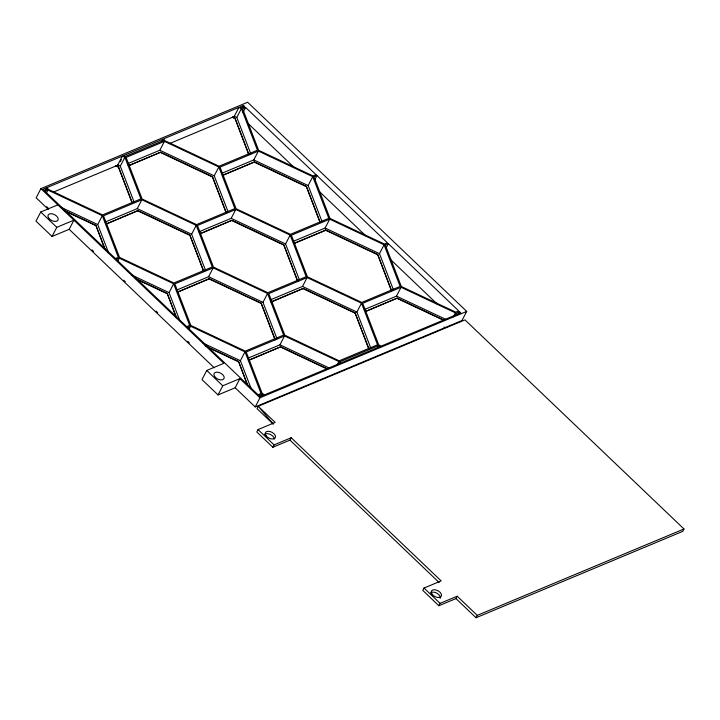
<?xml version="1.0" encoding="UTF-8"?>
<svg xmlns="http://www.w3.org/2000/svg" width="720" height="720" viewBox="0 0 720 720"><rect width="100%" height="100%" fill="white"/><g stroke="black" fill="none" stroke-linecap="round" stroke-linejoin="round"><path stroke-width="1.08" d="M117.738 261.117L119.259 258.156L173.637 283.761L189.675 325.377L186.687 326.628M40.905 188.64L223.857 363.303L206.739 370.458L201.987 379.611L218.034 394.929L235.161 387.774L255.222 406.935L461.961 320.553L466.704 311.4L247.644 102.258L40.905 188.64L36.162 197.793L48.276 209.358M44.928 190.773L46.458 187.821L46.998 189.207L44.037 190.449L42.858 189.324L46.458 187.821M46.404 193.032L47.934 190.08L102.312 215.676L118.35 257.301L115.371 258.552M57.87 204.84L40.743 211.986L36 221.139L52.047 236.457L69.165 229.311L73.908 220.158L56.79 227.313L52.047 236.457M53.838 191.907L115.812 166.014L117.783 164.961L122.382 156.096L124.875 157.275L140.913 198.891L102.573 214.911L48.195 189.315L47.457 187.407L122.382 156.096M120.321 161.595L121.338 159.624M131.976 202.653L118.449 166.905L115.965 165.726M134.316 202.563L120.276 166.14L124.875 157.275M104.589 248.544L95.895 225.306L63.396 210.006M108.54 252.639L97.722 224.55L102.312 215.676M161.955 141.102L162.981 139.14L163.503 140.499L125.163 156.519L123.381 155.682L162.981 139.14M127.71 163.665L159.849 150.237L164.448 141.363L218.826 166.968L234.864 208.593L196.524 224.613L142.11 198.999L126.081 157.392L164.448 141.363M129.024 165.636L160.614 152.217L212.4 176.598L226.467 213.111M105.129 222.048L137.259 208.629L141.849 199.764L196.227 225.36L212.274 266.985L173.925 283.005L119.547 257.4L103.509 215.784L141.849 199.764M106.425 224.028L138.024 210.609L189.81 234.99L203.877 271.503M169.281 143.676L232.335 117.324L234.306 116.28L238.905 107.415L241.398 108.585L257.436 150.21L219.087 166.23L164.7 140.598L163.98 138.717L238.905 107.415M248.508 154.017L234.972 118.215L232.479 117.045M250.83 153.873L236.799 117.45L241.398 108.585M242.595 107.307L243.549 105.471L244.701 106.578L241.686 107.838L239.904 106.992L243.549 105.471M243.063 112.374L245.619 107.451L316.035 174.681L315.675 175.374M225.918 212.355L212.4 176.598M228.258 212.256L214.227 175.833L218.826 166.968M203.328 270.747L189.81 234.99M205.668 270.648L191.637 234.234L196.227 225.36M176.31 317.664L167.22 293.391L135.738 278.568M179.865 320.724L169.047 292.626L173.637 283.761M221.652 173.367L253.773 159.939L258.372 151.074L312.75 176.679L328.788 218.304L290.448 234.324L236.07 208.719L220.032 167.094L258.372 151.074M222.948 175.347L254.538 161.928L306.324 186.309L319.995 221.778M199.062 231.759L231.183 218.34L235.782 209.466L290.16 235.071L306.198 276.696L267.858 292.716L213.48 267.111L197.442 225.486L235.782 209.466M200.358 233.739L231.948 220.32L283.734 244.701L297.801 281.214M176.463 290.151L208.593 276.732L213.183 267.858L267.561 293.463L283.608 335.088L245.259 351.108L190.872 325.485L174.843 283.878L213.183 267.858M177.759 292.131L209.358 278.712L261.144 303.093L275.211 339.606M189.081 329.202L190.62 326.25L244.998 351.846L261.036 393.471L258.021 394.731L44.955 191.322L47.934 190.08M319.869 222.12L306.324 186.309M321.786 220.923L308.151 185.544L312.75 176.679M314.91 179.496L316.953 175.554L387.369 242.784L384.372 244.026L329.994 218.43L313.956 176.805L316.953 175.554M297.657 281.502L283.734 244.701M299.196 279.324L285.561 243.936L290.16 235.071M275.067 339.894L261.144 303.093M277.002 338.751L262.971 302.337L267.561 293.463M218.034 394.929L222.777 385.776L239.904 378.63L259.965 397.782L466.704 311.4M246.87 383.67L238.572 361.476L205.065 345.699M251.226 388.818L240.399 360.72L244.998 351.846M235.161 387.774L239.904 378.63M329.706 219.177L291.366 235.197L307.404 276.822L361.782 302.427L400.122 286.407L384.084 244.782L329.706 219.177L325.107 228.042L292.986 241.47M294.282 243.45L325.728 230.31L325.107 228.042L379.485 253.647L393.525 290.07M270.396 299.862L302.517 286.434L307.116 277.569L361.494 303.174L377.532 344.799L339.21 360.81L284.805 335.187L268.776 293.589L307.116 277.569M271.692 301.842L303.282 288.423L355.068 312.804L369.135 349.317M247.824 358.245L279.945 344.826L284.544 335.952L338.922 361.557L339.66 363.465L264.735 394.776L262.242 393.597L246.204 351.972L284.544 335.952M249.12 360.225L280.71 346.806L327.42 368.802M255.222 406.935L259.965 397.782M260.415 397.305L261.954 394.353L263.736 395.19L260.091 396.711L258.939 395.613L261.954 394.353M273.222 423.954L258.237 406.269L275.157 422.424L258.039 429.579L256.806 431.946L272.853 447.264L289.98 440.109L291.204 437.742L441.153 580.896L424.026 588.051L422.802 590.418L438.849 605.736L455.967 598.581L457.2 596.214L477.261 615.366L684 528.984L464.976 319.887L258.237 406.269L257.013 408.636L273.123 424.026M272.853 447.264L274.086 444.897L291.204 437.742M391.203 290.223L377.658 254.412L325.872 230.031L294.426 243.162M379.485 253.647L384.084 244.782M386.244 247.599L388.287 243.657L458.703 310.887L455.706 312.129L401.319 286.506L385.29 244.908L388.287 243.657M368.586 348.561L355.068 312.804M370.926 348.462L356.895 312.039L361.494 303.174M336.879 365.499L338.922 361.557M364.32 309.564L396.468 296.136L401.058 287.271L455.445 312.876L456.174 314.784L381.249 346.086L378.729 344.898L362.7 303.3L401.058 287.271M365.643 311.544L397.233 298.116L443.943 320.112M377.451 347.634L378.468 345.663L380.25 346.5L340.659 363.051L340.128 361.683L378.468 345.663M453.402 316.818L455.445 312.876M458.082 314.712L459.621 311.76L460.773 312.858L457.173 314.361L456.651 313.002L459.621 311.76M438.849 605.736L440.073 603.369L457.2 596.214M455.967 598.581L476.037 617.742L477.261 615.366M684 528.984L682.767 531.36L476.037 617.742M116.271 259.407L119.259 258.156M245.619 107.451L242.604 108.711L258.633 150.309L313.038 175.932L316.035 174.681M128.151 165.78L160.614 152.217M106.578 223.749L138.024 210.609M223.092 175.059L254.538 161.928M200.502 233.46L231.948 220.32M177.912 291.852L209.358 278.712M187.605 327.51L190.62 326.25M270.819 301.986L303.282 288.423M249.264 359.946L280.71 346.806M365.787 311.256L397.233 298.116M234.306 116.28L236.799 117.45M232.335 117.324L234.828 118.503M253.773 159.939L308.151 185.544M254.394 162.207L306.18 186.597M159.849 150.237L214.227 175.833M160.461 152.496L212.256 176.886M325.728 230.31L377.514 254.691M396.468 296.136L445.806 319.374M117.783 164.961L120.276 166.14M231.183 218.34L285.561 243.936M231.795 220.599L283.59 244.989M397.08 298.404L443.799 320.4M115.812 166.014L118.305 167.184M137.259 208.629L191.637 234.234M302.517 286.434L356.895 312.039M137.871 210.897L189.666 235.278M303.129 288.702L354.924 313.092M60.462 207L97.722 224.55M208.593 276.732L262.971 302.337M66.294 211.725L95.742 225.594M209.205 279L261 303.381M131.805 275.094L169.047 292.626M279.945 344.826L329.292 368.055M137.619 279.81L167.067 293.67M280.566 347.085L326.259 368.604M203.139 343.17L240.399 360.72M207.963 347.418L238.428 361.764M247.401 122.832L294.264 167.571M319.536 191.709L365.598 235.674M390.87 259.803L437.733 304.551M444.051 327.015L444.798 327.726M46.665 206.64L48.258 208.161M91.944 249.867L93.564 251.415M123.705 280.188L125.316 281.727M156.024 311.04L157.644 312.588M187.767 341.343L189.378 342.891M69.165 229.311L214.254 367.812M289.98 440.109L439.11 582.489M40.743 211.986L56.79 227.313M206.739 370.458L222.777 385.776M258.039 429.579L274.086 444.897M424.026 588.051L440.073 603.369M377.658 254.412L391.734 290.925M234.972 118.215L249.039 154.728M238.572 361.476L247.815 385.47M118.449 166.905L132.12 202.374M167.22 293.391L176.463 317.385M95.895 225.306L105.138 249.3M264.591 434.439A5.562 3.285 27.4 0 1 270.333 434.448A5.562 3.285 27.4 0 1 274.311 439.011M430.587 592.911A5.562 3.285 27.4 0 1 438.678 594.513L439.533 595.494A5.562 3.285 27.4 0 1 440.163 598.365M265.977 435.654A5.562 3.285 27.4 0 0 274.923 438.237A5.562 3.285 27.4 0 0 270.225 431.568A5.562 3.285 27.4 0 0 265.977 435.654M431.964 594.126A5.562 3.285 27.4 0 0 440.91 596.709A5.562 3.285 27.4 0 0 436.212 590.04A5.562 3.285 27.4 0 0 431.964 594.126M48.681 218.07A5.562 3.285 27.4 0 0 57.627 220.644A5.562 3.285 27.4 0 0 52.929 213.984A5.562 3.285 27.4 0 0 48.681 218.07M214.668 376.542A5.562 3.285 27.4 0 0 223.614 379.116A5.562 3.285 27.4 0 0 218.916 372.447A5.562 3.285 27.4 0 0 214.668 376.542"/></g></svg>
